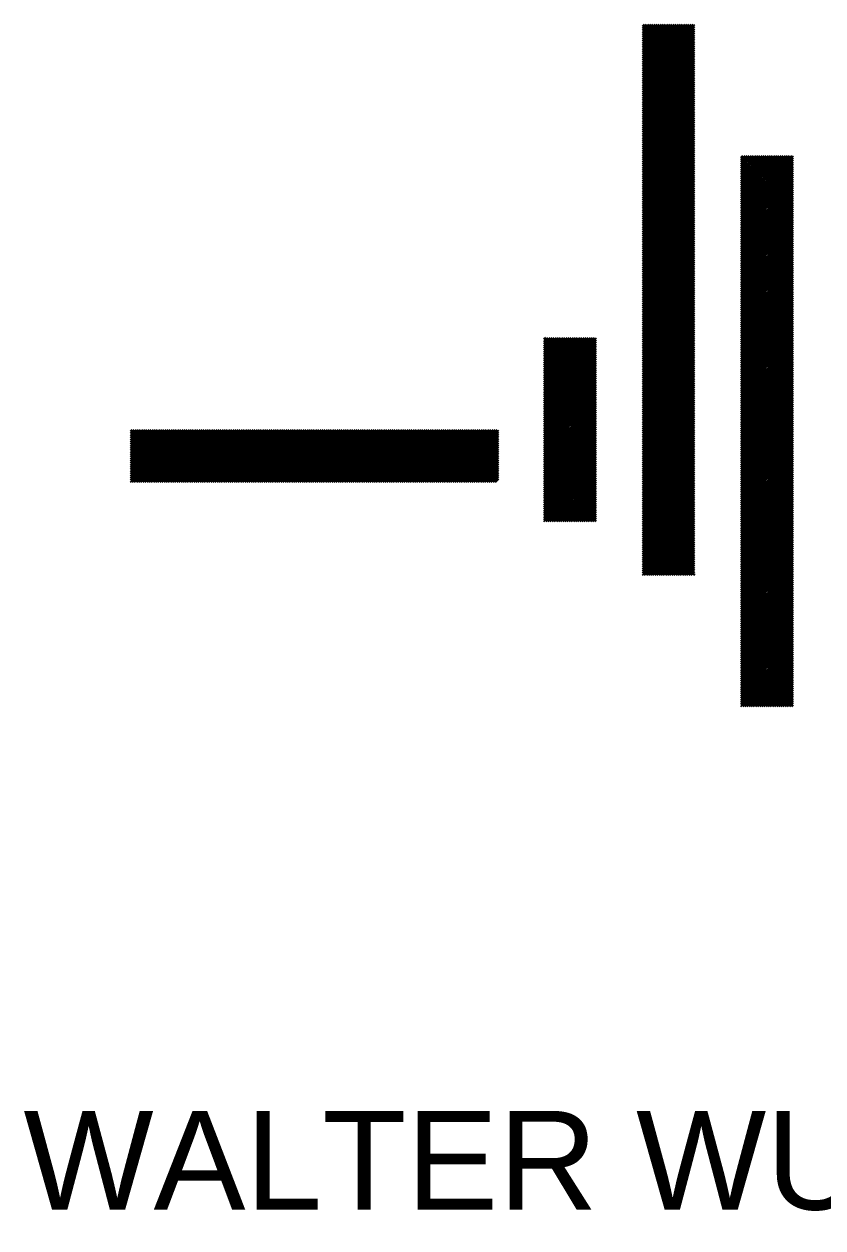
# Model space of a CAD drawing. Header units: millimetres. Extents: x -80 to 17556, y -2605 to 646.
# Drawn here: x 717.39 to 727.91, y 12.66 to 28.53 of the extents above; entities that cross this region are included whole.
import ezdxf
from ezdxf.enums import TextEntityAlignment as Align

# ---------------------------------------------------------------- set-up
doc = ezdxf.new("R2010")
doc.units = ezdxf.units.MM
doc.header["$LTSCALE"] = 2
doc.layers.add('FRAME51', color=7, linetype='Continuous')
doc.styles.add('Arial', font='arial.ttf')
doc.styles.add('S07', font='simplex.shx', dxfattribs={"width": 0.7})

# ---------------------------------------------------------------- blocks, each defined once
blk = doc.blocks.new('A$C179A4FDD')
at = {"color": 40, "linetype": 'Continuous'}
for p, q in [((-1.297, 8.326), (-0.628, 8.995)), ((-1.297, 8.354), (-0.656, 8.995)), ((-1.297, 8.382), (-0.684, 8.995)), ((-1.297, 8.41), (-0.712, 8.995)), ((-1.297, 8.438), (-0.74, 8.995)), ((-1.297, 8.466), (-0.768, 8.995)), ((-1.297, 8.494), (-0.796, 8.995)), ((-1.297, 8.522), (-0.824, 8.995)), ((-1.297, 8.55), (-0.852, 8.995)), ((-1.297, 8.578), (-0.88, 8.995)), ((-1.297, 8.606), (-0.908, 8.995)), ((-1.297, 8.633), (-0.936, 8.995)), ((-1.297, 8.661), (-0.964, 8.995)), ((-1.297, 8.689), (-0.992, 8.995)), ((-1.297, 8.717), (-1.02, 8.995)), ((-1.297, 8.745), (-1.048, 8.995)), ((-1.297, 8.773), (-1.075, 8.995)), ((-1.297, 8.801), (-1.103, 8.995)), ((-1.297, 8.829), (-1.131, 8.995)), ((-1.297, 8.857), (-1.159, 8.995)), ((-1.297, 8.885), (-1.187, 8.995)), ((-1.297, 8.913), (-1.215, 8.995)), ((-1.297, 8.941), (-1.243, 8.995)), ((-1.297, 8.969), (-1.271, 8.995)), ((-1.297, 8.298), (-0.605, 8.989)), ((-1.297, 8.27), (-0.605, 8.961)), ((-1.297, 8.242), (-0.605, 8.934)), ((-1.297, 8.214), (-0.605, 8.906)), ((-1.297, 8.186), (-0.605, 8.878)), ((-1.297, 8.158), (-0.605, 8.85)), ((-1.297, 8.13), (-0.605, 8.822)), ((-1.297, 8.103), (-0.605, 8.794)), ((-1.297, 8.075), (-0.605, 8.766)), ((-1.297, 8.047), (-0.605, 8.738)), ((-1.297, 8.019), (-0.605, 8.71)), ((-1.297, 7.991), (-0.605, 8.682)), ((-1.297, 7.963), (-0.605, 8.654)), ((-1.297, 7.935), (-0.605, 8.626)), ((-1.297, 7.907), (-0.605, 8.598)), ((-1.297, 7.879), (-0.605, 8.57)), ((-1.297, 7.851), (-0.605, 8.542)), ((-1.297, 7.823), (-0.605, 8.514)), ((-1.297, 7.795), (-0.605, 8.486)), ((-1.297, 7.767), (-0.605, 8.458)), ((-1.297, 7.739), (-0.605, 8.431)), ((-1.297, 7.711), (-0.605, 8.403)), ((-1.297, 7.683), (-0.605, 8.375)), ((-1.297, 7.655), (-0.605, 8.347)), ((-1.297, 7.627), (-0.605, 8.319)), ((-1.297, 7.6), (-0.605, 8.291)), ((-1.297, 7.572), (-0.605, 8.263)), ((-1.297, 7.544), (-0.605, 8.235)), ((-1.297, 7.516), (-0.605, 8.207)), ((-1.297, 7.488), (-0.605, 8.179)), ((-1.297, 7.46), (-0.605, 8.151)), ((-1.297, 7.432), (-0.605, 8.123)), ((-1.297, 7.404), (-0.605, 8.095)), ((-1.297, 7.376), (-0.605, 8.067)), ((-1.297, 7.348), (-0.605, 8.039)), ((-1.297, 7.32), (-0.605, 8.011)), ((-1.297, 7.292), (-0.605, 7.983)), ((-1.297, 7.264), (-0.605, 7.955)), ((-1.297, 7.236), (-0.605, 7.928)), ((-1.297, 7.208), (-0.605, 7.9)), ((-1.297, 7.18), (-0.605, 7.872)), ((-1.297, 7.152), (-0.605, 7.844)), ((-1.297, 7.124), (-0.605, 7.816)), ((-1.297, 7.097), (-0.605, 7.788)), ((-1.297, 7.069), (-0.605, 7.76)), ((-1.297, 7.041), (-0.605, 7.732)), ((-1.297, 7.013), (-0.605, 7.704)), ((-1.297, 6.985), (-0.605, 7.676)), ((-1.297, 6.957), (-0.605, 7.648)), ((-1.297, 6.929), (-0.605, 7.62)), ((-1.297, 6.901), (-0.605, 7.592)), ((-1.297, 6.873), (-0.605, 7.564)), ((-1.297, 6.845), (-0.605, 7.536)), ((-1.297, 6.817), (-0.605, 7.508)), ((-1.297, 6.789), (-0.605, 7.48)), ((-1.297, 6.761), (-0.605, 7.452)), ((-1.297, 6.733), (-0.605, 7.425)), ((-1.297, 6.705), (-0.605, 7.397)), ((-1.297, 6.677), (-0.605, 7.369)), ((-1.297, 6.649), (-0.605, 7.341)), ((-1.297, 6.621), (-0.605, 7.313)), ((-1.297, 6.594), (-0.605, 7.285)), ((-1.297, 6.566), (-0.605, 7.257)), ((-1.297, 6.538), (-0.605, 7.229)), ((-1.297, 6.51), (-0.605, 7.201)), ((-1.297, 6.482), (-0.605, 7.173)), ((-1.297, 6.454), (-0.605, 7.145)), ((-1.297, 6.426), (-0.605, 7.117)), ((-1.297, 6.398), (-0.605, 7.089)), ((-1.297, 6.37), (-0.605, 7.061)), ((-1.297, 6.342), (-0.605, 7.033)), ((-1.297, 6.314), (-0.605, 7.005)), ((-1.297, 6.286), (-0.605, 6.977)), ((-1.297, 6.258), (-0.605, 6.949)), ((-1.297, 6.23), (-0.605, 6.922)), ((-1.297, 6.202), (-0.605, 6.894)), ((-1.297, 6.174), (-0.605, 6.866)), ((-1.297, 6.146), (-0.605, 6.838)), ((-1.297, 6.118), (-0.605, 6.81)), ((-1.297, 6.091), (-0.605, 6.782)), ((-1.297, 6.063), (-0.605, 6.754)), ((-1.297, 6.035), (-0.605, 6.726)), ((-1.297, 6.007), (-0.605, 6.698)), ((-1.297, 5.979), (-0.605, 6.67)), ((-1.297, 5.951), (-0.605, 6.642)), ((-1.297, 5.923), (-0.605, 6.614)), ((-1.297, 5.895), (-0.605, 6.586)), ((-1.297, 5.867), (-0.605, 6.558)), ((-1.297, 5.839), (-0.605, 6.53)), ((-1.297, 5.811), (-0.605, 6.502)), ((-1.297, 5.783), (-0.605, 6.474)), ((-1.297, 5.755), (-0.605, 6.446)), ((-1.297, 5.727), (-0.605, 6.419)), ((-1.297, 5.699), (-0.605, 6.391)), ((-1.297, 5.671), (-0.605, 6.363)), ((-1.297, 5.643), (-0.605, 6.335)), ((-1.297, 5.615), (-0.605, 6.307)), ((-1.297, 5.588), (-0.605, 6.279)), ((-1.297, 5.56), (-0.605, 6.251)), ((-1.297, 5.532), (-0.605, 6.223)), ((-1.297, 5.504), (-0.605, 6.195)), ((-1.297, 5.476), (-0.605, 6.167)), ((-1.297, 5.448), (-0.605, 6.139)), ((-1.297, 5.42), (-0.605, 6.111)), ((-1.297, 5.392), (-0.605, 6.083)), ((-1.297, 5.364), (-0.605, 6.055)), ((-1.297, 5.336), (-0.605, 6.027)), ((-1.297, 5.308), (-0.605, 5.999)), ((-1.297, 5.28), (-0.605, 5.971)), ((-1.297, 5.252), (-0.605, 5.944)), ((-1.297, 5.224), (-0.605, 5.916)), ((-1.297, 5.196), (-0.605, 5.888)), ((-1.297, 5.168), (-0.605, 5.86)), ((-1.297, 5.14), (-0.605, 5.832)), ((-1.297, 5.113), (-0.605, 5.804)), ((-1.297, 5.085), (-0.605, 5.776)), ((-1.297, 5.057), (-0.605, 5.748)), ((-1.297, 5.029), (-0.605, 5.72)), ((-1.297, 5.001), (-0.605, 5.692)), ((-1.297, 4.973), (-0.605, 5.664)), ((-1.297, 4.945), (-0.605, 5.636)), ((-1.297, 4.917), (-0.605, 5.608)), ((-1.297, 4.889), (-0.605, 5.58)), ((-1.297, 4.861), (-0.605, 5.552)), ((-1.297, 4.833), (-0.605, 5.524)), ((-1.297, 4.805), (-0.605, 5.496)), ((-1.297, 4.777), (-0.605, 5.468)), ((-1.297, 4.749), (-0.605, 5.441)), ((-1.297, 4.721), (-0.605, 5.413)), ((-1.297, 4.693), (-0.605, 5.385)), ((-1.297, 4.665), (-0.605, 5.357)), ((-1.297, 4.637), (-0.605, 5.329)), ((-1.297, 4.61), (-0.605, 5.301)), ((-1.297, 4.582), (-0.605, 5.273)), ((-1.297, 4.554), (-0.605, 5.245)), ((-1.297, 4.526), (-0.605, 5.217)), ((-1.297, 4.498), (-0.605, 5.189)), ((-1.297, 4.47), (-0.605, 5.161)), ((-1.297, 4.442), (-0.605, 5.133)), ((-1.297, 4.414), (-0.605, 5.105)), ((-1.297, 4.386), (-0.605, 5.077)), ((-1.297, 4.358), (-0.605, 5.049)), ((-1.297, 4.33), (-0.605, 5.021)), ((-1.297, 4.302), (-0.605, 4.993)), ((-1.297, 4.274), (-0.605, 4.965)), ((-1.297, 4.246), (-0.605, 4.938)), ((-1.297, 4.218), (-0.605, 4.91)), ((-1.297, 4.19), (-0.605, 4.882)), ((-1.297, 4.162), (-0.605, 4.854)), ((-1.297, 4.134), (-0.605, 4.826)), ((-1.297, 4.107), (-0.605, 4.798)), ((-1.297, 4.079), (-0.605, 4.77)), ((-1.297, 4.051), (-0.605, 4.742)), ((-1.297, 4.023), (-0.605, 4.714)), ((-1.297, 3.995), (-0.605, 4.686)), ((-1.297, 3.967), (-0.605, 4.658)), ((-1.297, 3.939), (-0.605, 4.63)), ((-1.297, 3.911), (-0.605, 4.602)), ((-1.297, 3.883), (-0.605, 4.574)), ((-1.297, 3.855), (-0.605, 4.546)), ((-1.297, 3.827), (-0.605, 4.518)), ((-1.297, 3.799), (-0.605, 4.49)), ((-1.297, 3.771), (-0.605, 4.462)), ((-1.297, 3.743), (-0.605, 4.435)), ((-1.297, 3.715), (-0.605, 4.407)), ((-1.297, 3.687), (-0.605, 4.379)), ((-1.297, 3.659), (-0.605, 4.351)), ((-1.297, 3.631), (-0.605, 4.323)), ((-1.297, 3.604), (-0.605, 4.295)), ((-1.297, 3.576), (-0.605, 4.267)), ((-1.297, 3.548), (-0.605, 4.239)), ((-1.297, 3.52), (-0.605, 4.211)), ((-1.297, 3.492), (-0.605, 4.183)), ((-1.297, 3.464), (-0.605, 4.155)), ((-1.297, 3.436), (-0.605, 4.127)), ((-1.297, 3.408), (-0.605, 4.099)), ((-1.297, 3.38), (-0.605, 4.071)), ((-1.297, 3.352), (-0.605, 4.043)), ((-1.297, 3.324), (-0.605, 4.015)), ((-1.297, 3.296), (-0.605, 3.987)), ((-1.297, 3.268), (-0.605, 3.959)), ((-1.297, 3.24), (-0.605, 3.932)), ((-1.297, 3.212), (-0.605, 3.904)), ((-1.297, 3.184), (-0.605, 3.876)), ((-1.297, 3.156), (-0.605, 3.848)), ((-1.297, 3.128), (-0.605, 3.82)), ((-1.297, 3.101), (-0.605, 3.792)), ((-1.297, 3.073), (-0.605, 3.764)), ((-1.297, 3.045), (-0.605, 3.736)), ((-1.297, 3.017), (-0.605, 3.708)), ((-1.297, 2.989), (-0.605, 3.68)), ((-1.297, 2.961), (-0.605, 3.652)), ((-1.297, 2.933), (-0.605, 3.624)), ((-1.297, 2.905), (-0.605, 3.596)), ((-1.297, 2.877), (-0.605, 3.568)), ((-1.297, 2.849), (-0.605, 3.54)), ((-1.297, 2.821), (-0.605, 3.512)), ((-1.297, 2.793), (-0.605, 3.484)), ((-1.297, 2.765), (-0.605, 3.456)), ((-1.297, 2.737), (-0.605, 3.429)), ((-1.297, 2.709), (-0.605, 3.401)), ((-1.297, 2.681), (-0.605, 3.373)), ((-1.297, 2.653), (-0.605, 3.345)), ((-1.297, 2.625), (-0.605, 3.317)), ((-1.297, 2.598), (-0.605, 3.289)), ((-1.297, 2.57), (-0.605, 3.261)), ((-1.297, 2.542), (-0.605, 3.233)), ((-1.297, 2.514), (-0.605, 3.205)), ((-1.297, 2.486), (-0.605, 3.177)), ((-1.297, 2.458), (-0.605, 3.149)), ((-1.297, 2.43), (-0.605, 3.121)), ((-1.297, 2.402), (-0.605, 3.093)), ((-1.297, 2.374), (-0.605, 3.065)), ((-1.297, 2.346), (-0.605, 3.037)), ((-1.297, 2.318), (-0.605, 3.009)), ((-1.297, 2.29), (-0.605, 2.981)), ((-1.297, 2.262), (-0.605, 2.953)), ((-1.297, 2.234), (-0.605, 2.926)), ((-1.297, 2.206), (-0.605, 2.898)), ((-1.297, 2.178), (-0.605, 2.87)), ((-1.297, 2.15), (-0.605, 2.842)), ((-1.297, 2.122), (-0.605, 2.814)), ((-1.297, 2.095), (-0.605, 2.786)), ((-1.297, 2.067), (-0.605, 2.758)), ((-1.297, 2.039), (-0.605, 2.73)), ((-1.297, 2.011), (-0.605, 2.702)), ((-1.297, 1.983), (-0.605, 2.674)), ((-1.297, 1.955), (-0.605, 2.646)), ((-1.297, 1.927), (-0.605, 2.618)), ((-1.297, 1.899), (-0.605, 2.59)), ((-1.297, 1.871), (-0.605, 2.562)), ((-1.297, 1.843), (-0.605, 2.534)), ((-1.297, 1.815), (-0.605, 2.506)), ((-1.297, 1.787), (-0.605, 2.478)), ((-1.297, 1.759), (-0.605, 2.451)), ((-1.297, 1.731), (-0.605, 2.423)), ((-1.269, 1.731), (-0.605, 2.395)), ((-1.241, 1.731), (-0.605, 2.367)), ((-1.214, 1.731), (-0.605, 2.339)), ((-1.186, 1.731), (-0.605, 2.311)), ((-1.158, 1.731), (-0.605, 2.283)), ((-1.13, 1.731), (-0.605, 2.255)), ((-1.102, 1.731), (-0.605, 2.227)), ((-1.074, 1.731), (-0.605, 2.199)), ((-1.046, 1.731), (-0.605, 2.171)), ((-1.018, 1.731), (-0.605, 2.143)), ((-0.99, 1.731), (-0.605, 2.115)), ((-0.962, 1.731), (-0.605, 2.087)), ((-0.934, 1.731), (-0.605, 2.059)), ((-0.906, 1.731), (-0.605, 2.031)), ((-0.878, 1.731), (-0.605, 2.003)), ((-0.85, 1.731), (-0.605, 1.975)), ((-0.822, 1.731), (-0.605, 1.948)), ((-0.794, 1.731), (-0.605, 1.92)), ((-0.766, 1.731), (-0.605, 1.892)), ((-0.738, 1.731), (-0.605, 1.864)), ((-0.71, 1.731), (-0.605, 1.836)), ((-0.682, 1.731), (-0.605, 1.808)), ((-0.654, 1.731), (-0.605, 1.78)), ((-0.626, 1.731), (-0.605, 1.752))]:
    blk.add_line(p, q, dxfattribs=at)
at = {"color": 242, "linetype": 'Continuous'}
for p, q in [((0, 6.595), (0.67, 7.264)), ((0, 6.623), (0.642, 7.264)), ((0, 6.651), (0.614, 7.264)), ((0, 6.679), (0.586, 7.264)), ((0, 6.707), (0.558, 7.264)), ((0, 6.735), (0.53, 7.264)), ((0, 6.762), (0.502, 7.264)), ((0, 6.79), (0.474, 7.264)), ((0, 6.818), (0.446, 7.264)), ((0, 6.846), (0.418, 7.264)), ((0, 6.874), (0.39, 7.264)), ((0, 6.902), (0.362, 7.264)), ((0, 6.93), (0.335, 7.264)), ((0, 6.958), (0.307, 7.264)), ((0, 6.986), (0.279, 7.264)), ((0, 7.014), (0.251, 7.264)), ((0, 7.042), (0.223, 7.264)), ((0, 7.07), (0.195, 7.264)), ((0, 7.098), (0.167, 7.264)), ((0, 7.126), (0.139, 7.264)), ((0, 7.154), (0.111, 7.264)), ((0, 7.182), (0.083, 7.264)), ((0, 7.21), (0.055, 7.264)), ((0, 7.237), (0.027, 7.264)), ((0, 6.567), (0.692, 7.258)), ((0, 6.539), (0.692, 7.231)), ((0, 6.511), (0.692, 7.203)), ((0, 6.483), (0.692, 7.175)), ((0, 6.455), (0.692, 7.147)), ((0, 6.427), (0.692, 7.119)), ((0, 6.399), (0.692, 7.091)), ((0, 6.371), (0.692, 7.063)), ((0, 6.343), (0.692, 7.035)), ((0, 6.315), (0.692, 7.007)), ((0, 6.287), (0.692, 6.979)), ((0, 6.259), (0.692, 6.951)), ((0, 6.232), (0.692, 6.923)), ((0, 6.204), (0.692, 6.895)), ((0, 6.176), (0.692, 6.867)), ((0, 6.148), (0.692, 6.839)), ((0, 6.12), (0.692, 6.811)), ((0, 6.092), (0.692, 6.783)), ((0, 6.064), (0.692, 6.755)), ((0, 6.036), (0.692, 6.728)), ((0, 6.008), (0.692, 6.7)), ((0, 5.98), (0.692, 6.672)), ((0, 5.952), (0.692, 6.644)), ((0, 5.924), (0.692, 6.616)), ((0, 5.896), (0.692, 6.588)), ((0, 5.868), (0.692, 6.56)), ((0, 5.84), (0.692, 6.532)), ((0, 5.812), (0.692, 6.504)), ((0, 5.784), (0.692, 6.476)), ((0, 5.756), (0.692, 6.448)), ((0, 5.729), (0.692, 6.42)), ((0, 5.701), (0.692, 6.392)), ((0, 5.673), (0.692, 6.364)), ((0, 5.645), (0.692, 6.336)), ((0, 5.617), (0.692, 6.308)), ((0, 5.589), (0.692, 6.28)), ((0, 5.561), (0.692, 6.252)), ((0, 5.533), (0.692, 6.225)), ((0, 5.505), (0.692, 6.197)), ((0, 5.477), (0.692, 6.169)), ((0, 5.449), (0.692, 6.141)), ((0, 5.421), (0.692, 6.113)), ((0, 5.393), (0.692, 6.085)), ((0, 5.365), (0.692, 6.057)), ((0, 5.337), (0.692, 6.029)), ((0, 5.309), (0.692, 6.001)), ((0, 5.281), (0.692, 5.973)), ((0, 5.253), (0.692, 5.945)), ((0, 5.226), (0.692, 5.917)), ((0, 5.198), (0.692, 5.889)), ((0, 5.17), (0.692, 5.861)), ((0, 5.142), (0.692, 5.833)), ((0, 5.114), (0.692, 5.805)), ((0, 5.086), (0.692, 5.777)), ((0, 5.058), (0.692, 5.749)), ((0, 5.03), (0.692, 5.722)), ((0, 5.002), (0.692, 5.694)), ((0, 4.974), (0.692, 5.666)), ((0, 4.946), (0.692, 5.638)), ((0, 4.918), (0.692, 5.61)), ((0, 4.89), (0.692, 5.582)), ((0, 4.862), (0.692, 5.554)), ((0, 4.834), (0.692, 5.526)), ((0, 4.806), (0.692, 5.498)), ((0, 4.778), (0.692, 5.47)), ((0, 4.75), (0.692, 5.442)), ((0, 4.723), (0.692, 5.414)), ((0, 4.695), (0.692, 5.386)), ((0, 4.667), (0.692, 5.358)), ((0, 4.639), (0.692, 5.33)), ((0, 4.611), (0.692, 5.302)), ((0, 4.583), (0.692, 5.274)), ((0, 4.555), (0.692, 5.246)), ((0, 4.527), (0.692, 5.219)), ((0, 4.499), (0.692, 5.191)), ((0, 4.471), (0.692, 5.163)), ((0, 4.443), (0.692, 5.135)), ((0, 4.415), (0.692, 5.107)), ((0, 4.387), (0.692, 5.079)), ((0, 4.359), (0.692, 5.051)), ((0, 4.331), (0.692, 5.023)), ((0, 4.303), (0.692, 4.995)), ((0, 4.275), (0.692, 4.967)), ((0, 4.247), (0.692, 4.939)), ((0, 4.22), (0.692, 4.911)), ((0, 4.192), (0.692, 4.883)), ((0, 4.164), (0.692, 4.855)), ((0, 4.136), (0.692, 4.827)), ((0, 4.108), (0.692, 4.799)), ((0, 4.08), (0.692, 4.771)), ((0, 4.052), (0.692, 4.743)), ((0, 4.024), (0.692, 4.716)), ((0, 3.996), (0.692, 4.688)), ((0, 3.968), (0.692, 4.66)), ((0, 3.94), (0.692, 4.632)), ((0, 3.912), (0.692, 4.604)), ((0, 3.884), (0.692, 4.576)), ((0, 3.856), (0.692, 4.548)), ((0, 3.828), (0.692, 4.52)), ((0, 3.8), (0.692, 4.492)), ((0, 3.772), (0.692, 4.464)), ((0, 3.744), (0.692, 4.436)), ((0, 3.717), (0.692, 4.408)), ((0, 3.689), (0.692, 4.38)), ((0, 3.661), (0.692, 4.352)), ((0, 3.633), (0.692, 4.324)), ((0, 3.605), (0.692, 4.296)), ((0, 3.577), (0.692, 4.268)), ((0, 3.549), (0.692, 4.241)), ((0, 3.521), (0.692, 4.213)), ((0, 3.493), (0.692, 4.185)), ((0, 3.465), (0.692, 4.157)), ((0, 3.437), (0.692, 4.129)), ((0, 3.409), (0.692, 4.101)), ((0, 3.381), (0.692, 4.073)), ((0, 3.353), (0.692, 4.045)), ((0, 3.325), (0.692, 4.017)), ((0, 3.297), (0.692, 3.989)), ((0, 3.269), (0.692, 3.961)), ((0, 3.242), (0.692, 3.933)), ((0, 3.214), (0.692, 3.905)), ((0, 3.186), (0.692, 3.877)), ((0, 3.158), (0.692, 3.849)), ((0, 3.13), (0.692, 3.821)), ((0, 3.102), (0.692, 3.793)), ((0, 3.074), (0.692, 3.765)), ((0, 3.046), (0.692, 3.738)), ((0, 3.018), (0.692, 3.71)), ((0, 2.99), (0.692, 3.682)), ((0, 2.962), (0.692, 3.654)), ((0, 2.934), (0.692, 3.626)), ((0, 2.906), (0.692, 3.598)), ((0, 2.878), (0.692, 3.57)), ((0, 2.85), (0.692, 3.542)), ((0, 2.822), (0.692, 3.514)), ((0, 2.794), (0.692, 3.486)), ((0, 2.766), (0.692, 3.458)), ((0, 2.739), (0.692, 3.43)), ((0, 2.711), (0.692, 3.402)), ((0, 2.683), (0.692, 3.374)), ((0, 2.655), (0.692, 3.346)), ((0, 2.627), (0.692, 3.318)), ((0, 2.599), (0.692, 3.29)), ((0, 2.571), (0.692, 3.262)), ((0, 2.543), (0.692, 3.235)), ((0, 2.515), (0.692, 3.207)), ((0, 2.487), (0.692, 3.179)), ((0, 2.459), (0.692, 3.151)), ((0, 2.431), (0.692, 3.123)), ((0, 2.403), (0.692, 3.095)), ((0, 2.375), (0.692, 3.067)), ((0, 2.347), (0.692, 3.039)), ((0, 2.319), (0.692, 3.011)), ((0, 2.291), (0.692, 2.983)), ((0, 2.263), (0.692, 2.955)), ((0, 2.236), (0.692, 2.927)), ((0, 2.208), (0.692, 2.899)), ((0, 2.18), (0.692, 2.871)), ((0, 2.152), (0.692, 2.843)), ((0, 2.124), (0.692, 2.815)), ((0, 2.096), (0.692, 2.787)), ((0, 2.068), (0.692, 2.759)), ((0, 2.04), (0.692, 2.732)), ((0, 2.012), (0.692, 2.704)), ((0, 1.984), (0.692, 2.676)), ((0, 1.956), (0.692, 2.648)), ((0, 1.928), (0.692, 2.62)), ((0, 1.9), (0.692, 2.592)), ((0, 1.872), (0.692, 2.564)), ((0, 1.844), (0.692, 2.536)), ((0, 1.816), (0.692, 2.508)), ((0, 1.788), (0.692, 2.48)), ((0, 1.76), (0.692, 2.452)), ((0, 1.733), (0.692, 2.424)), ((0, 1.705), (0.692, 2.396)), ((0, 1.677), (0.692, 2.368)), ((0, 1.649), (0.692, 2.34)), ((0, 1.621), (0.692, 2.312)), ((0, 1.593), (0.692, 2.284)), ((0, 1.565), (0.692, 2.256)), ((0, 1.537), (0.692, 2.229)), ((0, 1.509), (0.692, 2.201)), ((0, 1.481), (0.692, 2.173)), ((0, 1.453), (0.692, 2.145)), ((0, 1.425), (0.692, 2.117)), ((0, 1.397), (0.692, 2.089)), ((0, 1.369), (0.692, 2.061)), ((0, 1.341), (0.692, 2.033)), ((0, 1.313), (0.692, 2.005)), ((0, 1.285), (0.692, 1.977)), ((0, 1.257), (0.692, 1.949)), ((0, 1.23), (0.692, 1.921)), ((0, 1.202), (0.692, 1.893)), ((0, 1.174), (0.692, 1.865)), ((0, 1.146), (0.692, 1.837)), ((0, 1.118), (0.692, 1.809)), ((0, 1.09), (0.692, 1.781)), ((0, 1.062), (0.692, 1.753)), ((0, 1.034), (0.692, 1.726)), ((0, 1.006), (0.692, 1.698)), ((0, 0.978), (0.692, 1.67)), ((0, 0.95), (0.692, 1.642)), ((0, 0.922), (0.692, 1.614)), ((0, 0.894), (0.692, 1.586)), ((0, 0.866), (0.692, 1.558)), ((0, 0.838), (0.692, 1.53)), ((0, 0.81), (0.692, 1.502)), ((0, 0.782), (0.692, 1.474)), ((0, 0.754), (0.692, 1.446)), ((0, 0.727), (0.692, 1.418)), ((0, 0.699), (0.692, 1.39)), ((0, 0.671), (0.692, 1.362)), ((0, 0.643), (0.692, 1.334)), ((0, 0.615), (0.692, 1.306)), ((0, 0.587), (0.692, 1.278)), ((0, 0.559), (0.692, 1.25)), ((0, 0.531), (0.692, 1.223)), ((0, 0.503), (0.692, 1.195)), ((0, 0.475), (0.692, 1.167)), ((0, 0.447), (0.692, 1.139)), ((0, 0.419), (0.692, 1.111)), ((0, 0.391), (0.692, 1.083)), ((0, 0.363), (0.692, 1.055)), ((0, 0.335), (0.692, 1.027)), ((0, 0.307), (0.692, 0.999)), ((0, 0.279), (0.692, 0.971)), ((0, 0.251), (0.692, 0.943)), ((0, 0.224), (0.692, 0.915)), ((0, 0.196), (0.692, 0.887)), ((0, 0.168), (0.692, 0.859)), ((0, 0.14), (0.692, 0.831)), ((0, 0.112), (0.692, 0.803)), ((0, 0.084), (0.692, 0.775)), ((0, 0.056), (0.692, 0.748)), ((0, 0.028), (0.692, 0.72)), ((0, 0), (0.692, 0.692)), ((0.028, 0), (0.692, 0.664)), ((0.056, 0), (0.692, 0.636)), ((0.084, 0), (0.692, 0.608)), ((0.112, 0), (0.692, 0.58)), ((0.14, 0), (0.692, 0.552)), ((0.168, 0), (0.692, 0.524)), ((0.196, 0), (0.692, 0.496)), ((0.224, 0), (0.692, 0.468)), ((0.252, 0), (0.692, 0.44)), ((0.28, 0), (0.692, 0.412)), ((0.308, 0), (0.692, 0.384)), ((0.336, 0), (0.692, 0.356)), ((0.364, 0), (0.692, 0.328)), ((0.392, 0), (0.692, 0.3)), ((0.42, 0), (0.692, 0.272)), ((0.448, 0), (0.692, 0.245)), ((0.476, 0), (0.692, 0.217)), ((0.503, 0), (0.692, 0.189)), ((0.531, 0), (0.692, 0.161)), ((0.559, 0), (0.692, 0.133)), ((0.587, 0), (0.692, 0.105)), ((0.615, 0), (0.692, 0.077)), ((0.643, 0), (0.692, 0.049)), ((0.671, 0), (0.692, 0.021))]:
    blk.add_line(p, q, dxfattribs=at)
at = {"color": 5, "linetype": 'Continuous'}
for p, q in [((-2.595, 4.196), (-1.927, 4.863)), ((-2.595, 4.224), (-1.955, 4.863)), ((-2.595, 4.252), (-1.983, 4.863)), ((-2.595, 4.28), (-2.011, 4.863)), ((-2.595, 4.308), (-2.039, 4.863)), ((-2.595, 4.336), (-2.067, 4.863)), ((-2.595, 4.364), (-2.095, 4.863)), ((-2.595, 4.392), (-2.123, 4.863)), ((-2.595, 4.42), (-2.151, 4.863)), ((-2.595, 4.447), (-2.179, 4.863)), ((-2.595, 4.475), (-2.207, 4.863)), ((-2.595, 4.503), (-2.235, 4.863)), ((-2.595, 4.531), (-2.263, 4.863)), ((-2.595, 4.559), (-2.291, 4.863)), ((-2.595, 4.587), (-2.319, 4.863)), ((-2.595, 4.615), (-2.347, 4.863)), ((-2.595, 4.643), (-2.375, 4.863)), ((-2.595, 4.671), (-2.403, 4.863)), ((-2.595, 4.699), (-2.431, 4.863)), ((-2.595, 4.727), (-2.459, 4.863)), ((-2.595, 4.755), (-2.487, 4.863)), ((-2.595, 4.783), (-2.515, 4.863)), ((-2.595, 4.811), (-2.543, 4.863)), ((-2.595, 4.839), (-2.571, 4.863)), ((-2.595, 4.168), (-1.903, 4.86)), ((-2.595, 4.14), (-1.903, 4.832)), ((-2.595, 4.112), (-1.903, 4.804)), ((-2.595, 4.084), (-1.903, 4.776)), ((-2.595, 4.056), (-1.903, 4.748)), ((-2.595, 4.028), (-1.903, 4.72)), ((-2.595, 4), (-1.903, 4.692)), ((-2.595, 3.972), (-1.903, 4.664)), ((-2.595, 3.944), (-1.903, 4.636)), ((-2.595, 3.917), (-1.903, 4.608)), ((-2.595, 3.889), (-1.903, 4.58)), ((-2.595, 3.861), (-1.903, 4.552)), ((-2.595, 3.833), (-1.903, 4.524)), ((-2.595, 3.805), (-1.903, 4.496)), ((-2.595, 3.777), (-1.903, 4.468)), ((-2.595, 3.749), (-1.903, 4.44)), ((-2.595, 3.721), (-1.903, 4.413)), ((-2.595, 3.693), (-1.903, 4.385)), ((-2.595, 3.665), (-1.903, 4.357)), ((-2.595, 3.637), (-1.903, 4.329)), ((-2.595, 3.609), (-1.903, 4.301)), ((-2.595, 3.581), (-1.903, 4.273)), ((-2.595, 3.553), (-1.903, 4.245)), ((-2.595, 3.525), (-1.903, 4.217)), ((-2.595, 3.497), (-1.903, 4.189)), ((-2.595, 3.469), (-1.903, 4.161)), ((-2.595, 3.441), (-1.903, 4.133)), ((-2.595, 3.414), (-1.903, 4.105)), ((-2.595, 3.386), (-1.903, 4.077)), ((-2.595, 3.358), (-1.903, 4.049)), ((-2.595, 3.33), (-1.903, 4.021)), ((-2.595, 3.302), (-1.903, 3.993)), ((-2.595, 3.274), (-1.903, 3.965)), ((-2.595, 3.246), (-1.903, 3.938)), ((-2.595, 3.218), (-1.903, 3.91)), ((-2.595, 3.19), (-1.903, 3.882)), ((-2.595, 3.162), (-1.903, 3.854)), ((-2.595, 3.134), (-1.903, 3.826)), ((-2.595, 3.106), (-1.903, 3.798)), ((-2.595, 3.078), (-1.903, 3.77)), ((-2.595, 3.05), (-1.903, 3.742)), ((-2.595, 3.022), (-1.903, 3.714)), ((-2.595, 2.994), (-1.903, 3.686)), ((-2.595, 2.966), (-1.903, 3.658)), ((-2.595, 2.939), (-1.903, 3.63)), ((-2.595, 2.911), (-1.903, 3.602)), ((-2.595, 2.883), (-1.903, 3.574)), ((-2.595, 2.855), (-1.903, 3.546)), ((-2.595, 2.827), (-1.903, 3.518)), ((-2.595, 2.799), (-1.903, 3.49)), ((-2.595, 2.771), (-1.903, 3.462)), ((-2.595, 2.743), (-1.903, 3.435)), ((-2.595, 2.715), (-1.903, 3.407)), ((-2.595, 2.687), (-1.903, 3.379)), ((-2.595, 2.659), (-1.903, 3.351)), ((-2.595, 2.631), (-1.903, 3.323)), ((-2.595, 2.603), (-1.903, 3.295)), ((-2.595, 2.575), (-1.903, 3.267)), ((-2.595, 2.547), (-1.903, 3.239)), ((-2.595, 2.519), (-1.903, 3.211)), ((-2.595, 2.491), (-1.903, 3.183)), ((-2.595, 2.463), (-1.903, 3.155)), ((-2.595, 2.436), (-1.903, 3.127)), ((-2.567, 2.436), (-1.903, 3.099)), ((-2.539, 2.436), (-1.903, 3.071)), ((-2.511, 2.436), (-1.903, 3.043)), ((-2.483, 2.436), (-1.903, 3.015)), ((-2.455, 2.436), (-1.903, 2.987)), ((-2.427, 2.436), (-1.903, 2.959)), ((-2.399, 2.436), (-1.903, 2.932)), ((-2.371, 2.436), (-1.903, 2.904)), ((-2.343, 2.436), (-1.903, 2.876)), ((-2.315, 2.436), (-1.903, 2.848)), ((-2.287, 2.436), (-1.903, 2.82)), ((-2.259, 2.436), (-1.903, 2.792)), ((-2.231, 2.436), (-1.903, 2.764)), ((-2.203, 2.436), (-1.903, 2.736)), ((-2.175, 2.436), (-1.903, 2.708)), ((-2.147, 2.436), (-1.903, 2.68)), ((-2.119, 2.436), (-1.903, 2.652)), ((-2.091, 2.436), (-1.903, 2.624)), ((-2.063, 2.436), (-1.903, 2.596)), ((-2.035, 2.436), (-1.903, 2.568)), ((-2.007, 2.436), (-1.903, 2.54)), ((-1.979, 2.436), (-1.903, 2.512)), ((-1.952, 2.436), (-1.903, 2.484)), ((-1.924, 2.436), (-1.903, 2.456))]:
    blk.add_line(p, q, dxfattribs=at)
at = {"color": 7, "linetype": 'Continuous'}
for p, q in [((-8.044, 2.957), (-7.35, 3.651)), ((-8.044, 2.985), (-7.378, 3.651)), ((-8.044, 3.013), (-7.406, 3.651)), ((-8.044, 3.041), (-7.434, 3.651)), ((-8.044, 3.069), (-7.462, 3.651)), ((-8.044, 3.097), (-7.49, 3.651)), ((-8.044, 3.125), (-7.518, 3.651)), ((-8.044, 3.153), (-7.546, 3.651)), ((-8.044, 3.181), (-7.574, 3.651)), ((-8.044, 3.209), (-7.602, 3.651)), ((-8.044, 3.237), (-7.629, 3.651)), ((-8.044, 3.265), (-7.657, 3.651)), ((-8.044, 3.293), (-7.685, 3.651)), ((-8.044, 3.32), (-7.713, 3.651)), ((-8.044, 3.348), (-7.741, 3.651)), ((-8.044, 3.376), (-7.769, 3.651)), ((-8.044, 3.404), (-7.797, 3.651)), ((-8.044, 3.432), (-7.825, 3.651)), ((-8.044, 3.46), (-7.853, 3.651)), ((-8.044, 3.488), (-7.881, 3.651)), ((-8.044, 3.516), (-7.909, 3.651)), ((-8.044, 3.544), (-7.937, 3.651)), ((-8.044, 3.572), (-7.965, 3.651)), ((-8.044, 3.6), (-7.993, 3.651)), ((-8.044, 3.628), (-8.021, 3.651)), ((-8.016, 2.957), (-7.322, 3.651)), ((-7.988, 2.957), (-7.294, 3.651)), ((-7.96, 2.957), (-7.266, 3.651)), ((-7.932, 2.957), (-7.238, 3.651)), ((-7.904, 2.957), (-7.21, 3.651)), ((-7.876, 2.957), (-7.182, 3.651)), ((-7.848, 2.957), (-7.154, 3.651)), ((-7.82, 2.957), (-7.126, 3.651)), ((-7.792, 2.957), (-7.098, 3.651)), ((-7.764, 2.957), (-7.07, 3.651)), ((-7.736, 2.957), (-7.042, 3.651)), ((-7.708, 2.957), (-7.014, 3.651)), ((-7.68, 2.957), (-6.986, 3.651)), ((-7.652, 2.957), (-6.958, 3.651)), ((-7.624, 2.957), (-6.93, 3.651)), ((-7.596, 2.957), (-6.902, 3.651)), ((-7.568, 2.957), (-6.874, 3.651)), ((-7.54, 2.957), (-6.846, 3.651)), ((-7.512, 2.957), (-6.818, 3.651)), ((-7.484, 2.957), (-6.79, 3.651)), ((-7.456, 2.957), (-6.762, 3.651)), ((-7.428, 2.957), (-6.734, 3.651)), ((-7.4, 2.957), (-6.706, 3.651)), ((-7.372, 2.957), (-6.678, 3.651)), ((-7.344, 2.957), (-6.65, 3.651)), ((-7.317, 2.957), (-6.622, 3.651)), ((-7.289, 2.957), (-6.595, 3.651)), ((-7.261, 2.957), (-6.567, 3.651)), ((-7.233, 2.957), (-6.539, 3.651)), ((-7.205, 2.957), (-6.511, 3.651)), ((-7.177, 2.957), (-6.483, 3.651)), ((-7.149, 2.957), (-6.455, 3.651)), ((-7.121, 2.957), (-6.427, 3.651)), ((-7.093, 2.957), (-6.399, 3.651)), ((-7.065, 2.957), (-6.371, 3.651)), ((-7.037, 2.957), (-6.343, 3.651)), ((-7.009, 2.957), (-6.315, 3.651)), ((-6.981, 2.957), (-6.287, 3.651)), ((-6.953, 2.957), (-6.259, 3.651)), ((-6.925, 2.957), (-6.231, 3.651)), ((-6.897, 2.957), (-6.203, 3.651)), ((-6.869, 2.957), (-6.175, 3.651)), ((-6.841, 2.957), (-6.147, 3.651)), ((-6.813, 2.957), (-6.119, 3.651)), ((-6.785, 2.957), (-6.091, 3.651)), ((-6.757, 2.957), (-6.063, 3.651)), ((-6.729, 2.957), (-6.035, 3.651)), ((-6.701, 2.957), (-6.007, 3.651)), ((-6.673, 2.957), (-5.979, 3.651)), ((-6.645, 2.957), (-5.951, 3.651)), ((-6.617, 2.957), (-5.923, 3.651)), ((-6.589, 2.957), (-5.895, 3.651)), ((-6.561, 2.957), (-5.867, 3.651)), ((-6.533, 2.957), (-5.839, 3.651)), ((-6.505, 2.957), (-5.811, 3.651)), ((-6.477, 2.957), (-5.783, 3.651)), ((-6.449, 2.957), (-5.755, 3.651)), ((-6.421, 2.957), (-5.727, 3.651)), ((-6.393, 2.957), (-5.699, 3.651)), ((-6.365, 2.957), (-5.671, 3.651)), ((-6.337, 2.957), (-5.643, 3.651)), ((-6.31, 2.957), (-5.616, 3.651)), ((-6.282, 2.957), (-5.588, 3.651)), ((-6.254, 2.957), (-5.56, 3.651)), ((-6.226, 2.957), (-5.532, 3.651)), ((-6.198, 2.957), (-5.504, 3.651)), ((-6.17, 2.957), (-5.476, 3.651)), ((-6.142, 2.957), (-5.448, 3.651)), ((-6.114, 2.957), (-5.42, 3.651)), ((-6.086, 2.957), (-5.392, 3.651)), ((-6.058, 2.957), (-5.364, 3.651)), ((-6.03, 2.957), (-5.336, 3.651)), ((-6.002, 2.957), (-5.308, 3.651)), ((-5.974, 2.957), (-5.28, 3.651)), ((-5.946, 2.957), (-5.252, 3.651)), ((-5.918, 2.957), (-5.224, 3.651)), ((-5.89, 2.957), (-5.196, 3.651)), ((-5.862, 2.957), (-5.168, 3.651)), ((-5.834, 2.957), (-5.14, 3.651)), ((-5.806, 2.957), (-5.112, 3.651)), ((-5.778, 2.957), (-5.084, 3.651)), ((-5.75, 2.957), (-5.056, 3.651)), ((-5.722, 2.957), (-5.028, 3.651)), ((-5.694, 2.957), (-5, 3.651)), ((-5.666, 2.957), (-4.972, 3.651)), ((-5.638, 2.957), (-4.944, 3.651)), ((-5.61, 2.957), (-4.916, 3.651)), ((-5.582, 2.957), (-4.888, 3.651)), ((-5.554, 2.957), (-4.86, 3.651)), ((-5.526, 2.957), (-4.832, 3.651)), ((-5.498, 2.957), (-4.804, 3.651)), ((-5.47, 2.957), (-4.776, 3.651)), ((-5.442, 2.957), (-4.748, 3.651)), ((-5.414, 2.957), (-4.72, 3.651)), ((-5.386, 2.957), (-4.692, 3.651)), ((-5.358, 2.957), (-4.664, 3.651)), ((-5.331, 2.957), (-4.636, 3.651)), ((-5.303, 2.957), (-4.609, 3.651)), ((-5.275, 2.957), (-4.581, 3.651)), ((-5.247, 2.957), (-4.553, 3.651)), ((-5.219, 2.957), (-4.525, 3.651)), ((-5.191, 2.957), (-4.497, 3.651)), ((-5.163, 2.957), (-4.469, 3.651)), ((-5.135, 2.957), (-4.441, 3.651)), ((-5.107, 2.957), (-4.413, 3.651)), ((-5.079, 2.957), (-4.385, 3.651)), ((-5.051, 2.957), (-4.357, 3.651)), ((-5.023, 2.957), (-4.329, 3.651)), ((-4.995, 2.957), (-4.301, 3.651)), ((-4.967, 2.957), (-4.273, 3.651)), ((-4.939, 2.957), (-4.245, 3.651)), ((-4.911, 2.957), (-4.217, 3.651)), ((-4.883, 2.957), (-4.189, 3.651)), ((-4.855, 2.957), (-4.161, 3.651)), ((-4.827, 2.957), (-4.133, 3.651)), ((-4.799, 2.957), (-4.105, 3.651)), ((-4.771, 2.957), (-4.077, 3.651)), ((-4.743, 2.957), (-4.049, 3.651)), ((-4.715, 2.957), (-4.021, 3.651)), ((-4.687, 2.957), (-3.993, 3.651)), ((-4.659, 2.957), (-3.965, 3.651)), ((-4.631, 2.957), (-3.937, 3.651)), ((-4.603, 2.957), (-3.909, 3.651)), ((-4.575, 2.957), (-3.881, 3.651)), ((-4.547, 2.957), (-3.853, 3.651)), ((-4.519, 2.957), (-3.825, 3.651)), ((-4.491, 2.957), (-3.797, 3.651)), ((-4.463, 2.957), (-3.769, 3.651)), ((-4.435, 2.957), (-3.741, 3.651)), ((-4.407, 2.957), (-3.713, 3.651)), ((-4.379, 2.957), (-3.685, 3.651)), ((-4.351, 2.957), (-3.657, 3.651)), ((-4.324, 2.957), (-3.629, 3.651)), ((-4.296, 2.957), (-3.602, 3.651)), ((-4.268, 2.957), (-3.574, 3.651)), ((-4.24, 2.957), (-3.546, 3.651)), ((-4.212, 2.957), (-3.518, 3.651)), ((-4.184, 2.957), (-3.49, 3.651)), ((-4.156, 2.957), (-3.462, 3.651)), ((-4.128, 2.957), (-3.434, 3.651)), ((-4.1, 2.957), (-3.406, 3.651)), ((-4.072, 2.957), (-3.378, 3.651)), ((-4.044, 2.957), (-3.35, 3.651)), ((-4.016, 2.957), (-3.322, 3.651)), ((-3.988, 2.957), (-3.294, 3.651)), ((-3.96, 2.957), (-3.266, 3.651)), ((-3.932, 2.957), (-3.238, 3.651)), ((-3.904, 2.957), (-3.21, 3.651)), ((-3.876, 2.957), (-3.189, 3.643)), ((-3.848, 2.957), (-3.189, 3.615)), ((-3.82, 2.957), (-3.189, 3.587)), ((-3.792, 2.957), (-3.189, 3.56)), ((-3.764, 2.957), (-3.189, 3.532)), ((-3.736, 2.957), (-3.189, 3.504)), ((-3.708, 2.957), (-3.189, 3.476)), ((-3.68, 2.957), (-3.189, 3.448)), ((-3.652, 2.957), (-3.189, 3.42)), ((-3.624, 2.957), (-3.189, 3.392)), ((-3.596, 2.957), (-3.189, 3.364)), ((-3.568, 2.957), (-3.189, 3.336)), ((-3.54, 2.957), (-3.189, 3.308)), ((-3.512, 2.957), (-3.189, 3.28)), ((-3.484, 2.957), (-3.189, 3.252)), ((-3.456, 2.957), (-3.189, 3.224)), ((-3.428, 2.957), (-3.189, 3.196)), ((-3.4, 2.957), (-3.189, 3.168)), ((-3.372, 2.957), (-3.189, 3.14)), ((-3.344, 2.957), (-3.189, 3.112)), ((-3.317, 2.957), (-3.189, 3.084)), ((-3.289, 2.957), (-3.189, 3.057)), ((-3.261, 2.957), (-3.189, 3.029)), ((-3.233, 2.957), (-3.189, 3.001))]:
    blk.add_line(p, q, dxfattribs=at)
blk = doc.blocks.new('SCHRFELD_WALTER_HEADER_EN')
at = {"layer": 'FRAME51', "linetype": 'Continuous', "lineweight": 0}
blk.add_blockref('A$C179A4FDD', (-104.166, 19.54), dxfattribs=at)
at = {"layer": 'FRAME51', "color": 4, "style": 'Arial'}
for tag, height, p in [('MASSTAB', 3, (-45.161, 61.668)), ('GEWICHT', 2.5, (-8.744, 62.139)), ('TECHD', 2, (-32, 23.231))]:
    blk.add_attdef(tag, text='', height=height, dxfattribs=at).set_placement(p, align=Align.CENTER)
for tag, p in [('SCHNEIDST', (-48.224, 55.952)), ('TRAEGERMAT', (-48.082, 48.811)), ('SURFACE', (-48.271, 42.146))]:
    blk.add_attdef(tag, p, '', height=2.5, dxfattribs=at)
at = {"layer": 'FRAME51', "flags": 1}
for tag, p in [('POS_APPROVAL', (-180, 55.4)), ('POS_CUTDATA', (-180, 0))]:
    blk.add_attdef(tag, p, '', height=1, dxfattribs=at)
at = {"layer": 'FRAME51', "style": 'Arial', "width": 0.7}
for tag, p in [('L_AE_NUMMER_4', (-157.75, 42.5)), ('L_AE_VERSION_4', (-174.75, 40)), ('L_AE_DATUM_4', (-136, 40)), ('L_AE_NAME_4', (-123.5, 40)), ('L_AE_TEXT_4', (-157.75, 37.5)), ('L_AE_NUMMER_3', (-157.75, 32.5)), ('L_AE_VERSION_3', (-174.75, 30)), ('L_AE_DATUM_3', (-136, 30)), ('L_AE_NAME_3', (-123.5, 30)), ('L_AE_TEXT_3', (-157.75, 27.5)), ('L_AE_NUMMER_2', (-157.75, 22.5)), ('L_AE_VERSION_2', (-174.75, 20)), ('L_AE_DATUM_2', (-136, 20)), ('L_AE_NAME_2', (-123.5, 20)), ('L_AE_TEXT_2', (-157.75, 17.5)), ('L_AE_NUMMER_1', (-157.75, 12.5)), ('L_AE_VERSION_1', (-174.75, 10)), ('L_AE_DATUM_1', (-136, 10)), ('L_AE_NAME_1', (-123.5, 10)), ('L_AE_TEXT_1', (-157.75, 7.5))]:
    blk.add_attdef(tag, text='', height=1.8, dxfattribs=at).set_placement(p, align=Align.MIDDLE)
at = {"layer": 'FRAME51', "style": 'S07', "width": 0.7}
for tag, p in [('DWG_ERST_INIT', (-80.069, 36.944)), ('DWG_ERST_DATUM', (-101.676, 36.863)), ('AT18', (-80.507, 32.678)), ('AT17', (-102.479, 32.515))]:
    blk.add_attdef(tag, text='', height=1.8, dxfattribs=at).set_placement(p, align=Align.CENTER)
at = {"layer": 'FRAME51', "color": 4, "style": 'Arial'}
for tag, width, p in [('!ALT_WZG_BEZ4', 0.7, (-32, 30.572)), ('MAT_BEZ', 0.7, (-38, 10.438)), ('MAT_BEZ', 0.7, (-38, 10.438)), ('DOKTYPE', 0.8, (-6.818, 10.438))]:
    blk.add_attdef(tag, text='', height=4.5, dxfattribs=dict(at, width=width)).set_placement(p, align=Align.CENTER)
at = {"layer": 'FRAME51', "style": 'Arial'}
for tag, p in [('!ADR1', (-113.618, 12.906)), ('!ADR2', (-113.618, 10.406)), ('!ADR3', (-113.618, 7.906))]:
    blk.add_attdef(tag, p, '', height=1.3, dxfattribs=at)
blk.add_attdef('KUNNR', text='', height=2, dxfattribs=at).set_placement((-98.356, 1.525), align=Align.CENTER)
at = {"layer": 'FRAME51', "color": 4, "style": 'Arial', "width": 0.8}
for tag, p in [('MATNR', (-54.245, 1.586)), ('DTYP_DESC', (-35.993, 1.448))]:
    blk.add_attdef(tag, p, '', height=2, dxfattribs=at)

msp = doc.modelspace()

# ---------------------------------------------------------------- block references
at = {"layer": 'FRAME51'}
ref = msp.add_blockref('SCHRFELD_WALTER_HEADER_EN', (831, 0), dxfattribs=at)
ref.add_attrib('!ADR1', 'WALTER WUXI Co., Ltd.', (717.3819, 12.9063), dxfattribs={"height": 1.3, "style": 'Arial'})

doc.saveas('drawing.dxf')
